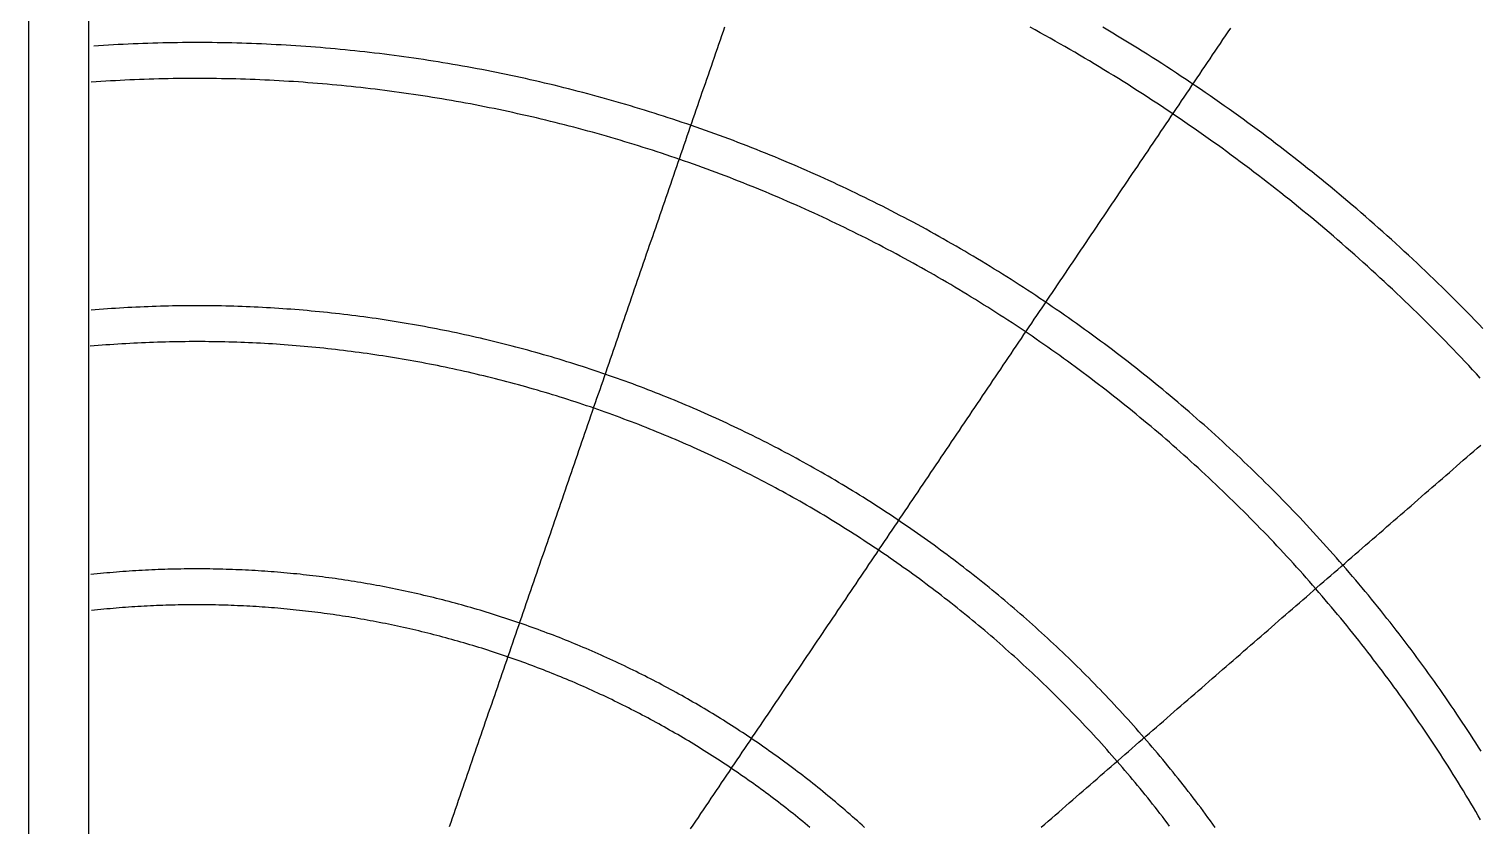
# Model space of a CAD drawing. Header units: millimetres. Extents: x 8 to 232, y 8 to 232.
# Drawn here: x 8 to 129.2, y 83.5 to 150.1 of the extents above; entities that cross this region are included whole.
import ezdxf

# ---------------------------------------------------------------- set-up
doc = ezdxf.new("R2010")
doc.units = ezdxf.units.MM
doc.layers.add('STUDY_GUIDES', color=7, linetype='Continuous')

msp = doc.modelspace()

# ---------------------------------------------------------------- linework, layer by layer
at = {"layer": 'STUDY_GUIDES'}
for points in [[(8, 26), (8, 214)], [(13, 28), (13, 212)], [(43.1633, 83.4628), (43.2891, 83.8281), (43.4149, 84.1935), (43.5408, 84.5589), (43.6666, 84.9243), (43.7924, 85.2896), (43.9182, 85.655), (44.044, 86.0204), (44.1698, 86.3858), (44.2956, 86.7511), (44.4214, 87.1165), (44.5472, 87.4819), (44.673, 87.8473), (44.7988, 88.2126), (44.9246, 88.578), (45.0505, 88.9434), (45.1763, 89.3088), (45.3021, 89.6741), (45.4279, 90.0395), (45.5537, 90.4049), (45.6795, 90.7703), (45.8053, 91.1356), (45.9311, 91.501), (46.0569, 91.8664), (46.1827, 92.2318), (46.3085, 92.5971), (46.4344, 92.9625), (46.5602, 93.3279), (46.686, 93.6933), (46.8118, 94.0586), (46.9376, 94.424), (47.0634, 94.7894), (47.1892, 95.1548), (47.315, 95.5201), (47.4408, 95.8855), (47.5666, 96.2509), (47.6924, 96.6163), (47.8183, 96.9816), (47.9441, 97.347), (48.0699, 97.7124), (48.1957, 98.0778), (48.3215, 98.4432), (48.4473, 98.8085), (48.5731, 99.1739), (48.6989, 99.5393), (48.8247, 99.9047), (48.9505, 100.27), (49.0763, 100.6354), (49.2021, 101.0008), (49.328, 101.3662), (49.4538, 101.7315), (49.5796, 102.0969), (49.7054, 102.4623), (49.8312, 102.8277), (49.957, 103.193), (50.0828, 103.5584), (50.2086, 103.9238), (50.3344, 104.2892), (50.4602, 104.6545), (50.586, 105.0199), (50.7119, 105.3853), (50.8377, 105.7507), (50.9635, 106.116), (51.0893, 106.4814), (51.2151, 106.8468), (51.3409, 107.2122), (51.4667, 107.5775), (51.5925, 107.9429), (51.7183, 108.3083), (51.8441, 108.6737), (51.9699, 109.039), (52.0958, 109.4044), (52.2216, 109.7698), (52.3474, 110.1352), (52.4732, 110.5005), (52.599, 110.8659), (52.7248, 111.2313), (52.8506, 111.5967), (52.9764, 111.962), (53.1022, 112.3274), (53.228, 112.6928), (53.3538, 113.0582), (53.4796, 113.4235), (53.6055, 113.7889), (53.7313, 114.1543), (53.8571, 114.5197), (53.9829, 114.885), (54.1087, 115.2504), (54.2345, 115.6158), (54.3603, 115.9812), (54.4861, 116.3465), (54.6119, 116.7119), (54.7377, 117.0773), (54.8635, 117.4427), (54.9894, 117.808), (55.1152, 118.1734), (55.241, 118.5388), (55.3668, 118.9042), (55.4926, 119.2695), (55.6184, 119.6349), (55.7442, 120.0003), (55.87, 120.3657), (55.9958, 120.731), (56.1216, 121.0964), (56.2474, 121.4618), (56.3733, 121.8272), (56.4991, 122.1926), (56.6249, 122.5579), (56.7507, 122.9233), (56.8765, 123.2887), (57.0023, 123.6541), (57.1281, 124.0194), (57.2539, 124.3848), (57.3797, 124.7502), (57.5055, 125.1156), (57.6313, 125.4809), (57.7572, 125.8463), (57.883, 126.2117), (58.0088, 126.5771), (58.1346, 126.9424), (58.2604, 127.3078), (58.3862, 127.6732), (58.512, 128.0386), (58.6378, 128.4039), (58.7636, 128.7693), (58.8894, 129.1347), (59.0152, 129.5001), (59.141, 129.8654), (59.2669, 130.2308), (59.3927, 130.5962), (59.5185, 130.9616), (59.6443, 131.3269), (59.7701, 131.6923), (59.8959, 132.0577), (60.0217, 132.4231), (60.1475, 132.7884), (60.2733, 133.1538), (60.3991, 133.5192), (60.5249, 133.8846), (60.6508, 134.2499), (60.7766, 134.6153), (60.9024, 134.9807), (61.0282, 135.3461), (61.154, 135.7114), (61.2798, 136.0768), (61.4056, 136.4422), (61.5314, 136.8076), (61.6572, 137.1729), (61.783, 137.5383), (61.9088, 137.9037), (62.0347, 138.2691), (62.1605, 138.6344), (62.2863, 138.9998), (62.4121, 139.3652), (62.5379, 139.7306), (62.6637, 140.0959), (62.7895, 140.4613), (62.9153, 140.8267), (63.0411, 141.1921), (63.1669, 141.5574), (63.2927, 141.9228), (63.4185, 142.2882), (63.5444, 142.6536), (63.6702, 143.0189), (63.796, 143.3843), (63.9218, 143.7497), (64.0476, 144.1151), (64.1734, 144.4805), (64.2992, 144.8458), (64.425, 145.2112), (64.5508, 145.5766), (64.6766, 145.942), (64.8024, 146.3073), (64.9283, 146.6727), (65.0541, 147.0381), (65.1799, 147.4035), (65.3057, 147.7688), (65.4315, 148.1342), (65.5573, 148.4996), (65.6831, 148.865), (65.8089, 149.2303), (65.9347, 149.5957), (66.0605, 149.9611), (66.1863, 150.3265)], [(63.32, 83.2594), (63.5361, 83.5797), (63.7521, 83.9001), (63.9682, 84.2205), (64.1843, 84.5408), (64.4004, 84.8612), (64.6165, 85.1815), (64.8326, 85.5019), (65.0487, 85.8223), (65.2648, 86.1426), (65.4808, 86.463), (65.6969, 86.7834), (65.913, 87.1037), (66.1291, 87.4241), (66.3452, 87.7445), (66.5613, 88.0648), (66.7774, 88.3852), (66.9935, 88.7055), (67.2095, 89.0259), (67.4256, 89.3463), (67.6417, 89.6666), (67.8578, 89.987), (68.0739, 90.3074), (68.29, 90.6277), (68.5061, 90.9481), (68.7222, 91.2685), (68.9383, 91.5888), (69.1543, 91.9092), (69.3704, 92.2295), (69.5865, 92.5499), (69.8026, 92.8703), (70.0187, 93.1906), (70.2348, 93.511), (70.4509, 93.8314), (70.667, 94.1517), (70.883, 94.4721), (71.0991, 94.7925), (71.3152, 95.1128), (71.5313, 95.4332), (71.7474, 95.7536), (71.9635, 96.0739), (72.1796, 96.3943), (72.3957, 96.7146), (72.6118, 97.035), (72.8278, 97.3554), (73.0439, 97.6757), (73.26, 97.9961), (73.4761, 98.3165), (73.6922, 98.6368), (73.9083, 98.9572), (74.1244, 99.2776), (74.3405, 99.5979), (74.5565, 99.9183), (74.7726, 100.2386), (74.9887, 100.559), (75.2048, 100.8794), (75.4209, 101.1997), (75.637, 101.5201), (75.8531, 101.8405), (76.0692, 102.1608), (76.2852, 102.4812), (76.5013, 102.8016), (76.7174, 103.1219), (76.9335, 103.4423), (77.1496, 103.7626), (77.3657, 104.083), (77.5818, 104.4034), (77.7979, 104.7237), (78.014, 105.0441), (78.23, 105.3645), (78.4461, 105.6848), (78.6622, 106.0052), (78.8783, 106.3256), (79.0944, 106.6459), (79.3105, 106.9663), (79.5266, 107.2866), (79.7427, 107.607), (79.9587, 107.9274), (80.1748, 108.2477), (80.3909, 108.5681), (80.607, 108.8885), (80.8231, 109.2088), (81.0392, 109.5292), (81.2553, 109.8496), (81.4714, 110.1699), (81.6875, 110.4903), (81.9035, 110.8106), (82.1196, 111.131), (82.3357, 111.4514), (82.5518, 111.7717), (82.7679, 112.0921), (82.984, 112.4125), (83.2001, 112.7328), (83.4162, 113.0532), (83.6322, 113.3736), (83.8483, 113.6939), (84.0644, 114.0143), (84.2805, 114.3347), (84.4966, 114.655), (84.7127, 114.9754), (84.9288, 115.2957), (85.1449, 115.6161), (85.3609, 115.9365), (85.577, 116.2568), (85.7931, 116.5772), (86.0092, 116.8976), (86.2253, 117.2179), (86.4414, 117.5383), (86.6575, 117.8587), (86.8736, 118.179), (87.0897, 118.4994), (87.3057, 118.8197), (87.5218, 119.1401), (87.7379, 119.4605), (87.954, 119.7808), (88.1701, 120.1012), (88.3862, 120.4216), (88.6023, 120.7419), (88.8184, 121.0623), (89.0344, 121.3827), (89.2505, 121.703), (89.4666, 122.0234), (89.6827, 122.3437), (89.8988, 122.6641), (90.1149, 122.9845), (90.331, 123.3048), (90.5471, 123.6252), (90.7632, 123.9456), (90.9792, 124.2659), (91.1953, 124.5863), (91.4114, 124.9067), (91.6275, 125.227), (91.8436, 125.5474), (92.0597, 125.8677), (92.2758, 126.1881), (92.4919, 126.5085), (92.7079, 126.8288), (92.924, 127.1492), (93.1401, 127.4696), (93.3562, 127.7899), (93.5723, 128.1103), (93.7884, 128.4307), (94.0045, 128.751), (94.2206, 129.0714), (94.4367, 129.3918), (94.6527, 129.7121), (94.8688, 130.0325), (95.0849, 130.3528), (95.301, 130.6732), (95.5171, 130.9936), (95.7332, 131.3139), (95.9493, 131.6343), (96.1654, 131.9547), (96.3814, 132.275), (96.5975, 132.5954), (96.8136, 132.9158), (97.0297, 133.2361), (97.2458, 133.5565), (97.4619, 133.8768), (97.678, 134.1972), (97.8941, 134.5176), (98.1101, 134.8379), (98.3262, 135.1583), (98.5423, 135.4787), (98.7584, 135.799), (98.9745, 136.1194), (99.1906, 136.4398), (99.4067, 136.7601), (99.6228, 137.0805), (99.8389, 137.4008), (100.0549, 137.7212), (100.271, 138.0416), (100.4871, 138.3619), (100.7032, 138.6823), (100.9193, 139.0027), (101.1354, 139.323), (101.3515, 139.6434), (101.5676, 139.9638), (101.7836, 140.2841), (101.9997, 140.6045), (102.2158, 140.9248), (102.4319, 141.2452), (102.648, 141.5656), (102.8641, 141.8859), (103.0802, 142.2063), (103.2963, 142.5267), (103.5124, 142.847), (103.7284, 143.1674), (103.9445, 143.4878), (104.1606, 143.8081), (104.3767, 144.1285), (104.5928, 144.4488), (104.8089, 144.7692), (105.025, 145.0896), (105.2411, 145.4099), (105.4571, 145.7303), (105.6732, 146.0507), (105.8893, 146.371), (106.1054, 146.6914), (106.3215, 147.0118), (106.5376, 147.3321), (106.7537, 147.6525), (106.9698, 147.9729), (107.1858, 148.2932), (107.4019, 148.6136), (107.618, 148.9339), (107.8341, 149.2543), (108.0502, 149.5747), (108.2663, 149.895), (108.4824, 150.2154)], [(129.3476, 120.9571), (129.0254, 121.3054), (128.7021, 121.6527), (128.3777, 121.999), (128.0521, 122.3442), (127.7254, 122.6883), (127.3976, 123.0314), (127.0687, 123.3734), (126.7387, 123.7143), (126.4076, 124.0542), (126.0754, 124.393), (125.742, 124.7307), (125.4076, 125.0673), (125.0721, 125.4028), (124.7355, 125.7373), (124.3978, 126.0706), (124.059, 126.4028), (123.7192, 126.734), (123.3783, 127.064), (123.0363, 127.3929), (122.6932, 127.7208), (122.3491, 128.0475), (122.0039, 128.373), (121.6577, 128.6975), (121.3104, 129.0208), (120.962, 129.343), (120.6126, 129.6641), (120.2622, 129.984), (119.9107, 130.3028), (119.5582, 130.6204), (119.2047, 130.9369), (118.8502, 131.2522), (118.4946, 131.5664), (118.138, 131.8794), (117.7804, 132.1913), (117.4217, 132.502), (117.0621, 132.8115), (116.7015, 133.1199), (116.3398, 133.4271), (115.9772, 133.7331), (115.6136, 134.038), (115.2489, 134.3416), (114.8833, 134.6441), (114.5168, 134.9453), (114.1492, 135.2454), (113.7807, 135.5443), (113.4112, 135.842), (113.0407, 136.1385), (112.6693, 136.4338), (112.2969, 136.7278), (111.9235, 137.0207), (111.5492, 137.3123), (111.174, 137.6028), (110.7978, 137.892), (110.4207, 138.1799), (110.0426, 138.4667), (109.6637, 138.7522), (109.2838, 139.0365), (108.9029, 139.3196), (108.5212, 139.6014), (108.1385, 139.882), (107.755, 140.1613), (107.3705, 140.4394), (106.9851, 140.7162), (106.5988, 140.9918), (106.2117, 141.2661), (105.8236, 141.5391), (105.4347, 141.8109), (105.0448, 142.0815), (104.6541, 142.3507), (104.2625, 142.6187), (103.8701, 142.8854), (103.4768, 143.1509), (103.0826, 143.415), (102.6876, 143.6779), (102.2917, 143.9395), (101.895, 144.1998), (101.4974, 144.4588), (101.099, 144.7165), (100.6998, 144.973), (100.2997, 145.2281), (99.8988, 145.4819), (99.4971, 145.7344), (99.0945, 145.9856), (98.6912, 146.2355), (98.287, 146.4841), (97.882, 146.7314), (97.4762, 146.9774), (97.0697, 147.222), (96.6623, 147.4653), (96.2541, 147.7073), (95.8452, 147.948), (95.4355, 148.1873), (95.025, 148.4253), (94.6137, 148.6619), (94.2017, 148.8973), (93.7889, 149.1313), (93.3753, 149.3639), (92.961, 149.5952), (92.546, 149.8251), (92.1302, 150.0537), (91.7136, 150.281)], [(129.5633, 125.1074), (129.2277, 125.4564), (128.8909, 125.8043), (128.5529, 126.1512), (128.2139, 126.4969), (127.8737, 126.8416), (127.5324, 127.1851), (127.19, 127.5275), (126.8465, 127.8689), (126.5019, 128.209), (126.1561, 128.5481), (125.8093, 128.8861), (125.4614, 129.2229), (125.1124, 129.5586), (124.7622, 129.8931), (124.411, 130.2265), (124.0588, 130.5588), (123.7054, 130.8899), (123.351, 131.2199), (122.9955, 131.5487), (122.6389, 131.8763), (122.2813, 132.2028), (121.9226, 132.5282), (121.5629, 132.8523), (121.2021, 133.1753), (120.8402, 133.4971), (120.4773, 133.8178), (120.1134, 134.1372), (119.7484, 134.4555), (119.3825, 134.7726), (119.0154, 135.0885), (118.6474, 135.4032), (118.2783, 135.7167), (117.9082, 136.029), (117.5371, 136.3401), (117.165, 136.65), (116.7919, 136.9587), (116.4178, 137.2661), (116.0427, 137.5724), (115.6666, 137.8774), (115.2895, 138.1812), (114.9114, 138.4838), (114.5323, 138.7851), (114.1523, 139.0853), (113.7713, 139.3841), (113.3893, 139.6818), (113.0063, 139.9782), (112.6224, 140.2733), (112.2376, 140.5672), (111.8517, 140.8598), (111.465, 141.1512), (111.0773, 141.4414), (110.6886, 141.7302), (110.299, 142.0178), (109.9085, 142.3042), (109.517, 142.5893), (109.1247, 142.873), (108.7314, 143.1556), (108.3372, 143.4368), (107.942, 143.7168), (107.546, 143.9954), (107.1491, 144.2728), (106.7512, 144.5489), (106.3525, 144.8237), (105.9529, 145.0972), (105.5524, 145.3694), (105.151, 145.6403), (104.7487, 145.9099), (104.3456, 146.1781), (103.9415, 146.4451), (103.5367, 146.7108), (103.1309, 146.9751), (102.7243, 147.2381), (102.3169, 147.4998), (101.9086, 147.7602), (101.4994, 148.0192), (101.0895, 148.2769), (100.6786, 148.5333), (100.267, 148.7883), (99.8545, 149.042), (99.4412, 149.2944), (99.0271, 149.5454), (98.6122, 149.795), (98.1964, 150.0434), (97.7799, 150.2903)], [(129.4155, 89.7563), (129.1947, 90.105), (128.9728, 90.4531), (128.7498, 90.8004), (128.5256, 91.1469), (128.3003, 91.4928), (128.0739, 91.8379), (127.8464, 92.1823), (127.6177, 92.5259), (127.3879, 92.8688), (127.1571, 93.2109), (126.9251, 93.5523), (126.692, 93.8929), (126.4578, 94.2328), (126.2225, 94.5719), (125.986, 94.9102), (125.7485, 95.2478), (125.5099, 95.5846), (125.2702, 95.9206), (125.0295, 96.2558), (124.7876, 96.5903), (124.5446, 96.924), (124.3006, 97.2568), (124.0555, 97.5889), (123.8092, 97.9202), (123.562, 98.2507), (123.3136, 98.5804), (123.0642, 98.9092), (122.8137, 99.2373), (122.5622, 99.5645), (122.3095, 99.8909), (122.0559, 100.2165), (121.8011, 100.5413), (121.5454, 100.8652), (121.2885, 101.1883), (121.0306, 101.5106), (120.7717, 101.832), (120.5117, 102.1526), (120.2507, 102.4723), (119.9887, 102.7912), (119.7256, 103.1093), (119.4614, 103.4265), (119.1963, 103.7428), (118.9301, 104.0582), (118.6629, 104.3728), (118.3947, 104.6865), (118.1255, 104.9994), (117.8552, 105.3113), (117.5839, 105.6224), (117.3117, 105.9326), (117.0384, 106.242), (116.7641, 106.5504), (116.4888, 106.8579), (116.2125, 107.1646), (115.9352, 107.4703), (115.6569, 107.7751), (115.3777, 108.0791), (115.0974, 108.3821), (114.8162, 108.6842), (114.534, 108.9854), (114.2508, 109.2857), (113.9666, 109.585), (113.6815, 109.8835), (113.3954, 110.181), (113.1083, 110.4775), (112.8203, 110.7732), (112.5313, 111.0679), (112.2413, 111.3616), (111.9504, 111.6544), (111.6586, 111.9463), (111.3658, 112.2372), (111.0721, 112.5272), (110.7774, 112.8162), (110.4818, 113.1042), (110.1852, 113.3913), (109.8877, 113.6774), (109.5893, 113.9626), (109.29, 114.2468), (108.9897, 114.53), (108.6885, 114.8122), (108.3864, 115.0934), (108.0834, 115.3737), (107.7795, 115.653), (107.4747, 115.9313), (107.1689, 116.2086), (106.8623, 116.4849), (106.5548, 116.7602), (106.2464, 117.0345), (105.9371, 117.3078), (105.6269, 117.5801), (105.3158, 117.8513), (105.0038, 118.1216), (104.691, 118.3909), (104.3773, 118.6591), (104.0627, 118.9263), (103.7473, 119.1925), (103.431, 119.4577), (103.1138, 119.7218), (102.7958, 119.9849), (102.4769, 120.247), (102.1572, 120.508), (101.8366, 120.768), (101.5152, 121.0269), (101.1929, 121.2848), (100.8698, 121.5417), (100.5459, 121.7975), (100.2211, 122.0522), (99.8956, 122.3059), (99.5692, 122.5586), (99.2419, 122.8101), (98.9139, 123.0606), (98.585, 123.3101), (98.2554, 123.5584), (97.9249, 123.8057), (97.5936, 124.052), (97.2616, 124.2971), (96.9287, 124.5411), (96.5951, 124.7841), (96.2606, 125.026), (95.9254, 125.2668), (95.5894, 125.5065), (95.2526, 125.7451), (94.915, 125.9827), (94.5767, 126.2191), (94.2376, 126.4544), (93.8978, 126.6886), (93.5571, 126.9218), (93.2158, 127.1538), (92.8736, 127.3847), (92.5308, 127.6144), (92.1872, 127.8431), (91.8428, 128.0707), (91.4977, 128.2971), (91.1519, 128.5224), (90.8053, 128.7466), (90.458, 128.9696), (90.11, 129.1915), (89.7613, 129.4123), (89.4118, 129.632), (89.0617, 129.8505), (88.7108, 130.0679), (88.3592, 130.2841), (88.007, 130.4992), (87.654, 130.7132), (87.3003, 130.926), (86.946, 131.1376), (86.5909, 131.3481), (86.2352, 131.5575), (85.8788, 131.7657), (85.5217, 131.9727), (85.164, 132.1785), (84.8056, 132.3832), (84.4465, 132.5868), (84.0868, 132.7891), (83.7264, 132.9903), (83.3653, 133.1904), (83.0036, 133.3892), (82.6413, 133.5869), (82.2783, 133.7834), (81.9147, 133.9787), (81.5505, 134.1728), (81.1856, 134.3658), (80.8201, 134.5575), (80.454, 134.7481), (80.0872, 134.9375), (79.7199, 135.1257), (79.3519, 135.3127), (78.9833, 135.4985), (78.6142, 135.6831), (78.2444, 135.8664), (77.874, 136.0486), (77.5031, 136.2296), (77.1315, 136.4094), (76.7594, 136.588), (76.3867, 136.7653), (76.0134, 136.9415), (75.6396, 137.1164), (75.2652, 137.2902), (74.8902, 137.4627), (74.5147, 137.6339), (74.1386, 137.804), (73.762, 137.9728), (73.3848, 138.1405), (73.007, 138.3068), (72.6288, 138.472), (72.25, 138.6359), (71.8706, 138.7986), (71.4908, 138.9601), (71.1104, 139.1203), (70.7295, 139.2793), (70.3481, 139.4371), (69.9662, 139.5936), (69.5837, 139.7488), (69.2008, 139.9029), (68.8174, 140.0556), (68.4334, 140.2072), (68.049, 140.3575), (67.6641, 140.5065), (67.2787, 140.6543), (66.8929, 140.8008), (66.5065, 140.9461), (66.1197, 141.0901), (65.7324, 141.2329), (65.3447, 141.3744), (64.9565, 141.5146), (64.5679, 141.6536), (64.1788, 141.7913), (63.7892, 141.9277), (63.3992, 142.0629), (63.0088, 142.1968), (62.618, 142.3295), (62.2267, 142.4608), (61.835, 142.5909), (61.4428, 142.7198), (61.0503, 142.8473), (60.6573, 142.9736), (60.264, 143.0986), (59.8702, 143.2223), (59.476, 143.3447), (59.0815, 143.4659), (58.6865, 143.5858), (58.2911, 143.7044), (57.8954, 143.8217), (57.4993, 143.9377), (57.1028, 144.0524), (56.706, 144.1659), (56.3087, 144.278), (55.9112, 144.3889), (55.5132, 144.4984), (55.1149, 144.6067), (54.7163, 144.7137), (54.3173, 144.8194), (53.918, 144.9237), (53.5183, 145.0268), (53.1183, 145.1286), (52.7179, 145.2291), (52.3173, 145.3283), (51.9163, 145.4261), (51.515, 145.5227), (51.1134, 145.618), (50.7115, 145.712), (50.3093, 145.8046), (49.9068, 145.896), (49.504, 145.986), (49.1009, 146.0747), (48.6975, 146.1622), (48.2938, 146.2483), (47.8899, 146.3331), (47.4857, 146.4166), (47.0812, 146.4987), (46.6764, 146.5796), (46.2714, 146.6591), (45.8661, 146.7374), (45.4606, 146.8143), (45.0548, 146.8898), (44.6488, 146.9641), (44.2426, 147.0371), (43.8361, 147.1087), (43.4294, 147.179), (43.0224, 147.248), (42.6153, 147.3156), (42.2079, 147.382), (41.8003, 147.447), (41.3925, 147.5107), (40.9845, 147.573), (40.5762, 147.6341), (40.1678, 147.6938), (39.7592, 147.7522), (39.3505, 147.8092), (38.9415, 147.865), (38.5323, 147.9193), (38.123, 147.9724), (37.7135, 148.0241), (37.3039, 148.0745), (36.894, 148.1236), (36.484, 148.1714), (36.0739, 148.2178), (35.6636, 148.2628), (35.2532, 148.3066), (34.8426, 148.349), (34.4319, 148.3901), (34.0211, 148.4298), (33.6102, 148.4682), (33.1991, 148.5053), (32.7879, 148.541), (32.3766, 148.5754), (31.9651, 148.6084), (31.5536, 148.6402), (31.142, 148.6705), (30.7302, 148.6996), (30.3184, 148.7273), (29.9065, 148.7536), (29.4945, 148.7787), (29.0825, 148.8024), (28.6703, 148.8247), (28.2581, 148.8457), (27.8458, 148.8654), (27.4335, 148.8837), (27.0211, 148.9007), (26.6086, 148.9164), (26.1961, 148.9307), (25.7836, 148.9436), (25.371, 148.9553), (24.9584, 148.9655), (24.5457, 148.9745), (24.133, 148.9821), (23.7203, 148.9883), (23.3076, 148.9933), (22.8949, 148.9968), (22.4821, 148.9991), (22.0694, 149), (21.6566, 148.9995), (21.2439, 148.9977), (20.8312, 148.9946), (20.4184, 148.9902), (20.0057, 148.9843), (19.593, 148.9772), (19.1804, 148.9687), (18.7677, 148.9589), (18.3551, 148.9477), (17.9426, 148.9352), (17.5301, 148.9213), (17.1176, 148.9061), (16.7052, 148.8896), (16.2928, 148.8717), (15.8805, 148.8525), (15.4683, 148.8319), (15.0561, 148.81), (14.644, 148.7868), (14.232, 148.7622), (13.82, 148.7363), (13.4082, 148.709)], [(129.3778, 84.0162), (129.1757, 84.3649), (128.9724, 84.7129), (128.768, 85.0602), (128.5625, 85.4069), (128.3559, 85.7529), (128.1481, 86.0982), (127.9392, 86.4428), (127.7292, 86.7868), (127.5181, 87.1301), (127.3059, 87.4727), (127.0926, 87.8146), (126.8781, 88.1558), (126.6625, 88.4963), (126.4459, 88.8361), (126.2281, 89.1752), (126.0092, 89.5135), (125.7893, 89.8512), (125.5682, 90.1882), (125.346, 90.5244), (125.1228, 90.8599), (124.8985, 91.1947), (124.673, 91.5288), (124.4465, 91.8621), (124.2189, 92.1947), (123.9903, 92.5265), (123.7605, 92.8576), (123.5297, 93.1879), (123.2978, 93.5175), (123.0648, 93.8464), (122.8308, 94.1745), (122.5957, 94.5018), (122.3595, 94.8283), (122.1223, 95.1541), (121.884, 95.4791), (121.6447, 95.8034), (121.4043, 96.1268), (121.1629, 96.4495), (120.9204, 96.7714), (120.6769, 97.0925), (120.4323, 97.4128), (120.1867, 97.7323), (119.94, 98.051), (119.6923, 98.3689), (119.4436, 98.686), (119.1939, 99.0023), (118.9431, 99.3177), (118.6913, 99.6324), (118.4385, 99.9462), (118.1847, 100.2592), (117.9298, 100.5714), (117.674, 100.8828), (117.4171, 101.1933), (117.1592, 101.503), (116.9003, 101.8118), (116.6404, 102.1198), (116.3795, 102.427), (116.1177, 102.7333), (115.8548, 103.0388), (115.5909, 103.3434), (115.326, 103.6471), (115.0602, 103.95), (114.7934, 104.252), (114.5256, 104.5531), (114.2568, 104.8534), (113.987, 105.1528), (113.7163, 105.4513), (113.4446, 105.749), (113.1719, 106.0457), (112.8983, 106.3416), (112.6237, 106.6366), (112.3481, 106.9306), (112.0716, 107.2238), (111.7942, 107.5161), (111.5158, 107.8075), (111.2364, 108.0979), (110.9562, 108.3875), (110.6749, 108.6762), (110.3928, 108.9639), (110.1097, 109.2507), (109.8256, 109.5366), (109.5407, 109.8216), (109.2548, 110.1056), (108.968, 110.3887), (108.6803, 110.6709), (108.3916, 110.9522), (108.1021, 111.2325), (107.8116, 111.5118), (107.5203, 111.7902), (107.228, 112.0677), (106.9348, 112.3442), (106.6408, 112.6198), (106.3458, 112.8944), (106.0499, 113.168), (105.7532, 113.4407), (105.4556, 113.7124), (105.1571, 113.9832), (104.8577, 114.2529), (104.5574, 114.5217), (104.2563, 114.7896), (103.9543, 115.0564), (103.6514, 115.3223), (103.3477, 115.5871), (103.0431, 115.851), (102.7377, 116.1139), (102.4314, 116.3758), (102.1242, 116.6367), (101.8162, 116.8966), (101.5074, 117.1555), (101.1977, 117.4134), (100.8872, 117.6703), (100.5759, 117.9262), (100.2637, 118.181), (99.9507, 118.4349), (99.6369, 118.6877), (99.3222, 118.9395), (99.0068, 119.1903), (98.6905, 119.4401), (98.3734, 119.6888), (98.0555, 119.9365), (97.7368, 120.1832), (97.4173, 120.4288), (97.097, 120.6734), (96.7759, 120.9169), (96.4541, 121.1594), (96.1314, 121.4009), (95.808, 121.6413), (95.4837, 121.8806), (95.1587, 122.1189), (94.833, 122.3562), (94.5064, 122.5923), (94.1791, 122.8274), (93.8511, 123.0615), (93.5222, 123.2945), (93.1926, 123.5264), (92.8623, 123.7572), (92.5312, 123.987), (92.1994, 124.2157), (91.8668, 124.4433), (91.5335, 124.6698), (91.1995, 124.8953), (90.8647, 125.1196), (90.5292, 125.3429), (90.193, 125.565), (89.856, 125.7861), (89.5184, 126.0061), (89.18, 126.225), (88.8409, 126.4428), (88.5011, 126.6595), (88.1606, 126.875), (87.8194, 127.0895), (87.4775, 127.3029), (87.135, 127.5151), (86.7917, 127.7262), (86.4477, 127.9363), (86.1031, 128.1451), (85.7578, 128.3529), (85.4118, 128.5596), (85.0652, 128.7651), (84.7178, 128.9695), (84.3699, 129.1728), (84.0212, 129.3749), (83.6719, 129.5759), (83.322, 129.7758), (82.9714, 129.9745), (82.6201, 130.1721), (82.2683, 130.3685), (81.9157, 130.5638), (81.5626, 130.758), (81.2088, 130.951), (80.8544, 131.1428), (80.4994, 131.3335), (80.1437, 131.5231), (79.7875, 131.7115), (79.4306, 131.8987), (79.0732, 132.0848), (78.7151, 132.2697), (78.3564, 132.4534), (77.9971, 132.636), (77.6373, 132.8174), (77.2768, 132.9976), (76.9158, 133.1767), (76.5542, 133.3546), (76.192, 133.5313), (75.8292, 133.7068), (75.4659, 133.8812), (75.102, 134.0544), (74.7375, 134.2263), (74.3725, 134.3971), (74.007, 134.5668), (73.6408, 134.7352), (73.2742, 134.9024), (72.907, 135.0685), (72.5392, 135.2333), (72.171, 135.397), (71.8022, 135.5594), (71.4328, 135.7207), (71.063, 135.8807), (70.6926, 136.0396), (70.3217, 136.1972), (69.9503, 136.3537), (69.5784, 136.5089), (69.206, 136.663), (68.8331, 136.8158), (68.4597, 136.9674), (68.0858, 137.1178), (67.7114, 137.2669), (67.3366, 137.4149), (66.9613, 137.5616), (66.5854, 137.7071), (66.2092, 137.8514), (65.8324, 137.9945), (65.4552, 138.1363), (65.0775, 138.2769), (64.6994, 138.4163), (64.3208, 138.5545), (63.9418, 138.6914), (63.5623, 138.8271), (63.1824, 138.9616), (62.8021, 139.0948), (62.4213, 139.2268), (62.0401, 139.3575), (61.6585, 139.487), (61.2764, 139.6153), (60.894, 139.7423), (60.5111, 139.8681), (60.1278, 139.9927), (59.7442, 140.116), (59.3601, 140.238), (58.9756, 140.3588), (58.5908, 140.4783), (58.2055, 140.5966), (57.8199, 140.7137), (57.4339, 140.8295), (57.0475, 140.944), (56.6607, 141.0573), (56.2736, 141.1693), (55.8861, 141.28), (55.4983, 141.3895), (55.1101, 141.4978), (54.7216, 141.6048), (54.3327, 141.7105), (53.9435, 141.8149), (53.5539, 141.9181), (53.164, 142.02), (52.7738, 142.1207), (52.3832, 142.2201), (51.9923, 142.3182), (51.6011, 142.415), (51.2096, 142.5106), (50.8178, 142.6049), (50.4257, 142.6979), (50.0333, 142.7896), (49.6406, 142.8801), (49.2476, 142.9693), (48.8543, 143.0572), (48.4607, 143.1438), (48.0668, 143.2292), (47.6727, 143.3133), (47.2783, 143.3961), (46.8836, 143.4776), (46.4887, 143.5578), (46.0935, 143.6368), (45.6981, 143.7144), (45.3024, 143.7908), (44.9064, 143.8659), (44.5102, 143.9397), (44.1138, 144.0122), (43.7172, 144.0834), (43.3203, 144.1534), (42.9232, 144.222), (42.5258, 144.2894), (42.1283, 144.3554), (41.7305, 144.4202), (41.3326, 144.4837), (40.9344, 144.5459), (40.536, 144.6068), (40.1374, 144.6663), (39.7387, 144.7246), (39.3397, 144.7817), (38.9406, 144.8374), (38.5413, 144.8918), (38.1418, 144.9449), (37.7421, 144.9967), (37.3423, 145.0472), (36.9423, 145.0964), (36.5422, 145.1443), (36.1419, 145.1909), (35.7415, 145.2362), (35.3409, 145.2803), (34.9401, 145.323), (34.5393, 145.3644), (34.1383, 145.4045), (33.7371, 145.4433), (33.3359, 145.4808), (32.9345, 145.5169), (32.533, 145.5518), (32.1314, 145.5854), (31.7297, 145.6177), (31.3279, 145.6487), (30.926, 145.6783), (30.524, 145.7067), (30.1219, 145.7337), (29.7197, 145.7595), (29.3175, 145.7839), (28.9152, 145.807), (28.5127, 145.8289), (28.1103, 145.8494), (27.7077, 145.8686), (27.3051, 145.8865), (26.9025, 145.9031), (26.4998, 145.9183), (26.097, 145.9323), (25.6942, 145.945), (25.2914, 145.9563), (24.8885, 145.9664), (24.4856, 145.9751), (24.0826, 145.9825), (23.6797, 145.9886), (23.2767, 145.9934), (22.8737, 145.9969), (22.4707, 145.9991), (22.0677, 146), (21.6647, 145.9995), (21.2617, 145.9978), (20.8588, 145.9947), (20.4558, 145.9904), (20.0528, 145.9847), (19.6499, 145.9777), (19.247, 145.9694), (18.8441, 145.9598), (18.4412, 145.9489), (18.0384, 145.9367), (17.6356, 145.9232), (17.2329, 145.9083), (16.8302, 145.8922), (16.4276, 145.8747), (16.0251, 145.856), (15.6226, 145.8359), (15.2201, 145.8145), (14.8178, 145.7918), (14.4155, 145.7678), (14.0133, 145.7425), (13.6112, 145.7159), (13.2091, 145.688)], [(107.1818, 83.3926), (106.9819, 83.6691), (106.781, 83.945), (106.5792, 84.2202), (106.3766, 84.4948), (106.173, 84.7687), (105.9686, 85.0419), (105.7632, 85.3145), (105.557, 85.5864), (105.3499, 85.8576), (105.1419, 86.1281), (104.9331, 86.398), (104.7234, 86.6672), (104.5128, 86.9357), (104.3013, 87.2035), (104.0889, 87.4707), (103.8757, 87.7371), (103.6616, 88.0029), (103.4467, 88.2679), (103.2309, 88.5323), (103.0142, 88.7959), (102.7967, 89.0588), (102.5784, 89.3211), (102.3591, 89.5826), (102.1391, 89.8434), (101.9182, 90.1035), (101.6964, 90.3629), (101.4738, 90.6215), (101.2504, 90.8795), (101.0261, 91.1367), (100.801, 91.3931), (100.575, 91.6489), (100.3483, 91.9039), (100.1207, 92.1581), (99.8922, 92.4117), (99.663, 92.6644), (99.4329, 92.9165), (99.202, 93.1677), (98.9703, 93.4183), (98.7378, 93.668), (98.5045, 93.9171), (98.2703, 94.1653), (98.0354, 94.4128), (97.7997, 94.6596), (97.5631, 94.9055), (97.3258, 95.1507), (97.0876, 95.3951), (96.8487, 95.6388), (96.609, 95.8817), (96.3685, 96.1237), (96.1272, 96.365), (95.8851, 96.6056), (95.6423, 96.8453), (95.3986, 97.0842), (95.1542, 97.3224), (94.909, 97.5597), (94.6631, 97.7963), (94.4163, 98.0321), (94.1689, 98.267), (93.9206, 98.5011), (93.6716, 98.7345), (93.4218, 98.967), (93.1713, 99.1987), (92.92, 99.4296), (92.668, 99.6597), (92.4153, 99.889), (92.1617, 100.1174), (91.9075, 100.345), (91.6525, 100.5718), (91.3968, 100.7978), (91.1403, 101.0229), (90.8831, 101.2472), (90.6252, 101.4706), (90.3666, 101.6932), (90.1072, 101.915), (89.8471, 102.1359), (89.5863, 102.356), (89.3248, 102.5752), (89.0626, 102.7936), (88.7997, 103.0111), (88.536, 103.2278), (88.2717, 103.4436), (88.0066, 103.6586), (87.7409, 103.8727), (87.4745, 104.0859), (87.2073, 104.2983), (86.9395, 104.5097), (86.671, 104.7204), (86.4018, 104.9301), (86.132, 105.139), (85.8614, 105.347), (85.5902, 105.5541), (85.3183, 105.7603), (85.0458, 105.9656), (84.7726, 106.1701), (84.4987, 106.3737), (84.2241, 106.5763), (83.9489, 106.7781), (83.6731, 106.979), (83.3966, 107.179), (83.1194, 107.3781), (82.8416, 107.5763), (82.5632, 107.7735), (82.2841, 107.9699), (82.0044, 108.1654), (81.724, 108.36), (81.443, 108.5536), (81.1614, 108.7463), (80.8792, 108.9381), (80.5963, 109.129), (80.3128, 109.319), (80.0288, 109.5081), (79.744, 109.6962), (79.4587, 109.8834), (79.1728, 110.0697), (78.8863, 110.255), (78.5991, 110.4395), (78.3114, 110.6229), (78.0231, 110.8055), (77.7342, 110.9871), (77.4447, 111.1677), (77.1546, 111.3475), (76.8639, 111.5263), (76.5727, 111.7041), (76.2809, 111.881), (75.9885, 112.0569), (75.6955, 112.2319), (75.4019, 112.4059), (75.1078, 112.579), (74.8132, 112.7511), (74.518, 112.9223), (74.2222, 113.0925), (73.9259, 113.2617), (73.629, 113.43), (73.3316, 113.5973), (73.0336, 113.7637), (72.7351, 113.929), (72.4361, 114.0934), (72.1365, 114.2569), (71.8364, 114.4193), (71.5358, 114.5808), (71.2346, 114.7413), (70.933, 114.9008), (70.6308, 115.0594), (70.3281, 115.2169), (70.0249, 115.3735), (69.7211, 115.5291), (69.4169, 115.6837), (69.1122, 115.8373), (68.807, 115.9899), (68.5013, 116.1416), (68.1951, 116.2922), (67.8884, 116.4418), (67.5812, 116.5905), (67.2735, 116.7381), (66.9654, 116.8847), (66.6568, 117.0304), (66.3477, 117.175), (66.0381, 117.3186), (65.7281, 117.4613), (65.4177, 117.6029), (65.1067, 117.7435), (64.7953, 117.8831), (64.4835, 118.0216), (64.1712, 118.1592), (63.8584, 118.2957), (63.5453, 118.4313), (63.2316, 118.5658), (62.9176, 118.6993), (62.6031, 118.8318), (62.2882, 118.9632), (61.9728, 119.0936), (61.6571, 119.223), (61.3409, 119.3514), (61.0243, 119.4787), (60.7073, 119.6051), (60.3899, 119.7303), (60.072, 119.8546), (59.7538, 119.9778), (59.4352, 120.1), (59.1162, 120.2211), (58.7967, 120.3412), (58.4769, 120.4603), (58.1567, 120.5783), (57.8362, 120.6953), (57.5152, 120.8113), (57.1939, 120.9262), (56.8722, 121.04), (56.5501, 121.1528), (56.2277, 121.2646), (55.9049, 121.3753), (55.5818, 121.485), (55.2583, 121.5936), (54.9344, 121.7012), (54.6102, 121.8077), (54.2857, 121.9131), (53.9608, 122.0175), (53.6356, 122.1209), (53.31, 122.2232), (52.9841, 122.3244), (52.6579, 122.4246), (52.3314, 122.5237), (52.0045, 122.6217), (51.6773, 122.7187), (51.3498, 122.8146), (51.022, 122.9095), (50.6939, 123.0033), (50.3655, 123.096), (50.0368, 123.1876), (49.7078, 123.2782), (49.3785, 123.3677), (49.0489, 123.4562), (48.719, 123.5436), (48.3889, 123.6299), (48.0584, 123.7151), (47.7277, 123.7992), (47.3967, 123.8823), (47.0655, 123.9643), (46.734, 124.0452), (46.4022, 124.1251), (46.0701, 124.2039), (45.7379, 124.2815), (45.4053, 124.3582), (45.0725, 124.4337), (44.7395, 124.5081), (44.4062, 124.5815), (44.0727, 124.6538), (43.739, 124.725), (43.405, 124.7951), (43.0708, 124.8641), (42.7364, 124.932), (42.4018, 124.9989), (42.0669, 125.0646), (41.7318, 125.1293), (41.3966, 125.1929), (41.0611, 125.2554), (40.7254, 125.3168), (40.3895, 125.3771), (40.0535, 125.4363), (39.7172, 125.4944), (39.3807, 125.5515), (39.0441, 125.6074), (38.7073, 125.6623), (38.3703, 125.716), (38.0331, 125.7687), (37.6958, 125.8202), (37.3583, 125.8707), (37.0207, 125.9201), (36.6828, 125.9683), (36.3449, 126.0155), (36.0067, 126.0616), (35.6685, 126.1065), (35.33, 126.1504), (34.9915, 126.1932), (34.6528, 126.2349), (34.314, 126.2754), (33.975, 126.3149), (33.6359, 126.3533), (33.2967, 126.3905), (32.9574, 126.4267), (32.6179, 126.4618), (32.2784, 126.4957), (31.9387, 126.5286), (31.5989, 126.5603), (31.2591, 126.591), (30.9191, 126.6205), (30.579, 126.6489), (30.2389, 126.6763), (29.8986, 126.7025), (29.5583, 126.7276), (29.2179, 126.7516), (28.8774, 126.7745), (28.5369, 126.7963), (28.1963, 126.817), (27.8556, 126.8366), (27.5148, 126.8551), (27.174, 126.8724), (26.8332, 126.8887), (26.4922, 126.9039), (26.1513, 126.9179), (25.8103, 126.9308), (25.4692, 126.9427), (25.1282, 126.9534), (24.787, 126.963), (24.4459, 126.9715), (24.1047, 126.9789), (23.7635, 126.9852), (23.4223, 126.9904), (23.0811, 126.9944), (22.7399, 126.9974), (22.3986, 126.9992), (22.0574, 127), (21.7161, 126.9996), (21.3749, 126.9981), (21.0336, 126.9956), (20.6924, 126.9919), (20.3512, 126.9871), (20.01, 126.9811), (19.6688, 126.9741), (19.3277, 126.966), (18.9865, 126.9567), (18.6454, 126.9464), (18.3044, 126.9349), (17.9634, 126.9224), (17.6224, 126.9087), (17.2815, 126.8939), (16.9406, 126.878), (16.5997, 126.861), (16.259, 126.8429), (15.9183, 126.8237), (15.5776, 126.8034), (15.237, 126.782), (14.8965, 126.7594), (14.5561, 126.7358), (14.2158, 126.7111), (13.8755, 126.6852), (13.5353, 126.6582), (13.1952, 126.6302)], [(103.37, 83.5055), (103.1697, 83.7696), (102.9685, 84.0331), (102.7665, 84.2959), (102.5636, 84.5581), (102.3598, 84.8196), (102.1552, 85.0804), (101.9498, 85.3406), (101.7435, 85.6001), (101.5364, 85.8589), (101.3284, 86.1171), (101.1197, 86.3745), (100.91, 86.6313), (100.6995, 86.8875), (100.4882, 87.1429), (100.2761, 87.3976), (100.0632, 87.6517), (99.8494, 87.905), (99.6348, 88.1577), (99.4194, 88.4097), (99.2031, 88.6609), (98.9861, 88.9115), (98.7682, 89.1613), (98.5495, 89.4105), (98.33, 89.6589), (98.1097, 89.9066), (97.8886, 90.1536), (97.6667, 90.3999), (97.444, 90.6454), (97.2205, 90.8903), (96.9963, 91.1344), (96.7712, 91.3778), (96.5453, 91.6204), (96.3186, 91.8623), (96.0912, 92.1035), (95.863, 92.3439), (95.634, 92.5836), (95.4042, 92.8225), (95.1736, 93.0607), (94.9423, 93.2981), (94.7102, 93.5348), (94.4773, 93.7707), (94.2437, 94.0059), (94.0093, 94.2403), (93.7741, 94.474), (93.5382, 94.7069), (93.3015, 94.939), (93.0641, 95.1703), (92.8259, 95.4009), (92.587, 95.6307), (92.3473, 95.8597), (92.1069, 96.0879), (91.8657, 96.3154), (91.6238, 96.5421), (91.3812, 96.768), (91.1379, 96.993), (90.8938, 97.2174), (90.6489, 97.4409), (90.4034, 97.6636), (90.1571, 97.8855), (89.9101, 98.1066), (89.6624, 98.3269), (89.414, 98.5464), (89.1649, 98.7651), (88.915, 98.983), (88.6645, 99.2), (88.4132, 99.4163), (88.1613, 99.6317), (87.9086, 99.8463), (87.6553, 100.0601), (87.4012, 100.2731), (87.1465, 100.4852), (86.8911, 100.6965), (86.635, 100.907), (86.3782, 101.1167), (86.1207, 101.3255), (85.8626, 101.5335), (85.6038, 101.7406), (85.3443, 101.9469), (85.0841, 102.1523), (84.8233, 102.3569), (84.5618, 102.5607), (84.2996, 102.7636), (84.0368, 102.9656), (83.7734, 103.1668), (83.5092, 103.3671), (83.2445, 103.5666), (82.9791, 103.7652), (82.713, 103.963), (82.4463, 104.1599), (82.179, 104.3559), (81.911, 104.551), (81.6424, 104.7453), (81.3732, 104.9387), (81.1033, 105.1312), (80.8328, 105.3229), (80.5617, 105.5136), (80.29, 105.7035), (80.0176, 105.8925), (79.7447, 106.0806), (79.4711, 106.2679), (79.1969, 106.4542), (78.9221, 106.6396), (78.6468, 106.8242), (78.3708, 107.0078), (78.0942, 107.1906), (77.817, 107.3725), (77.5393, 107.5534), (77.261, 107.7335), (76.982, 107.9126), (76.7025, 108.0908), (76.4224, 108.2682), (76.1418, 108.4446), (75.8605, 108.6201), (75.5788, 108.7947), (75.2964, 108.9684), (75.0135, 109.1411), (74.73, 109.3129), (74.4459, 109.4839), (74.1613, 109.6538), (73.8762, 109.8229), (73.5905, 109.991), (73.3042, 110.1582), (73.0174, 110.3245), (72.7301, 110.4899), (72.4423, 110.6543), (72.1539, 110.8177), (71.865, 110.9803), (71.5755, 111.1419), (71.2855, 111.3025), (70.995, 111.4622), (70.704, 111.621), (70.4125, 111.7788), (70.1205, 111.9356), (69.8279, 112.0916), (69.5349, 112.2465), (69.2413, 112.4005), (68.9473, 112.5536), (68.6527, 112.7057), (68.3577, 112.8568), (68.0622, 113.007), (67.7661, 113.1562), (67.4696, 113.3045), (67.1727, 113.4518), (66.8752, 113.5981), (66.5773, 113.7435), (66.2789, 113.8879), (65.98, 114.0313), (65.6807, 114.1737), (65.3809, 114.3152), (65.0806, 114.4557), (64.7799, 114.5952), (64.4788, 114.7338), (64.1771, 114.8714), (63.8751, 115.0079), (63.5726, 115.1435), (63.2697, 115.2782), (62.9663, 115.4118), (62.6625, 115.5444), (62.3583, 115.6761), (62.0536, 115.8068), (61.7485, 115.9364), (61.443, 116.0651), (61.1371, 116.1928), (60.8308, 116.3195), (60.524, 116.4452), (60.2169, 116.5699), (59.9093, 116.6936), (59.6014, 116.8163), (59.293, 116.938), (58.9843, 117.0587), (58.6751, 117.1784), (58.3656, 117.2971), (58.0557, 117.4148), (57.7454, 117.5315), (57.4347, 117.6472), (57.1237, 117.7618), (56.8123, 117.8755), (56.5005, 117.9881), (56.1884, 118.0997), (55.8759, 118.2103), (55.563, 118.3199), (55.2498, 118.4285), (54.9362, 118.536), (54.6223, 118.6426), (54.308, 118.7481), (53.9934, 118.8526), (53.6785, 118.956), (53.3632, 119.0585), (53.0476, 119.1599), (52.7317, 119.2603), (52.4154, 119.3597), (52.0989, 119.458), (51.782, 119.5553), (51.4647, 119.6516), (51.1472, 119.7468), (50.8294, 119.841), (50.5113, 119.9342), (50.1928, 120.0263), (49.8741, 120.1175), (49.5551, 120.2075), (49.2357, 120.2966), (48.9161, 120.3846), (48.5962, 120.4715), (48.2761, 120.5574), (47.9556, 120.6423), (47.6349, 120.7261), (47.3139, 120.8089), (46.9926, 120.8907), (46.6711, 120.9714), (46.3493, 121.0511), (46.0273, 121.1297), (45.705, 121.2072), (45.3824, 121.2837), (45.0596, 121.3592), (44.7366, 121.4336), (44.4133, 121.507), (44.0898, 121.5793), (43.7661, 121.6506), (43.4421, 121.7208), (43.1179, 121.79), (42.7934, 121.8581), (42.4688, 121.9251), (42.1439, 121.9911), (41.8189, 122.056), (41.4936, 122.1199), (41.1681, 122.1828), (40.8424, 122.2445), (40.5165, 122.3052), (40.1904, 122.3649), (39.8641, 122.4235), (39.5376, 122.481), (39.211, 122.5375), (38.8842, 122.5929), (38.5571, 122.6472), (38.2299, 122.7005), (37.9026, 122.7527), (37.5751, 122.8039), (37.2474, 122.8539), (36.9195, 122.903), (36.5915, 122.9509), (36.2633, 122.9978), (35.935, 123.0436), (35.6065, 123.0884), (35.2779, 123.1321), (34.9492, 123.1747), (34.6203, 123.2162), (34.2913, 123.2567), (33.9621, 123.2961), (33.6329, 123.3345), (33.3035, 123.3718), (32.9739, 123.408), (32.6443, 123.4431), (32.3146, 123.4771), (31.9847, 123.5101), (31.6548, 123.542), (31.3247, 123.5729), (30.9945, 123.6026), (30.6643, 123.6313), (30.3339, 123.659), (30.0035, 123.6855), (29.673, 123.711), (29.3424, 123.7354), (29.0117, 123.7587), (28.6809, 123.781), (28.3501, 123.8021), (28.0192, 123.8222), (27.6883, 123.8413), (27.3573, 123.8592), (27.0262, 123.8761), (26.6951, 123.8919), (26.3639, 123.9066), (26.0327, 123.9203), (25.7014, 123.9328), (25.3701, 123.9443), (25.0388, 123.9547), (24.7074, 123.9641), (24.376, 123.9723), (24.0446, 123.9795), (23.7131, 123.9856), (23.3817, 123.9906), (23.0502, 123.9946), (22.7187, 123.9975), (22.3872, 123.9993), (22.0557, 124), (21.7242, 123.9996), (21.3927, 123.9982), (21.0612, 123.9957), (20.7298, 123.9921), (20.3983, 123.9874), (20.0668, 123.9817), (19.7354, 123.9749), (19.404, 123.967), (19.0726, 123.958), (18.7413, 123.9479), (18.41, 123.9368), (18.0787, 123.9246), (17.7475, 123.9113), (17.4163, 123.897), (17.0851, 123.8815), (16.754, 123.865), (16.423, 123.8474), (16.092, 123.8288), (15.7611, 123.809), (15.4303, 123.7882), (15.0995, 123.7663), (14.7688, 123.7434), (14.4382, 123.7193), (14.1076, 123.6942), (13.7772, 123.668), (13.4468, 123.6408), (13.1165, 123.6124)], [(92.6408, 83.4071), (92.9325, 83.6606), (93.2241, 83.9142), (93.5157, 84.1677), (93.8074, 84.4212), (94.099, 84.6747), (94.3907, 84.9282), (94.6823, 85.1818), (94.9739, 85.4353), (95.2656, 85.6888), (95.5572, 85.9423), (95.8489, 86.1958), (96.1405, 86.4494), (96.4322, 86.7029), (96.7238, 86.9564), (97.0154, 87.2099), (97.3071, 87.4634), (97.5987, 87.717), (97.8904, 87.9705), (98.182, 88.224), (98.4736, 88.4775), (98.7653, 88.731), (99.0569, 88.9846), (99.3486, 89.2381), (99.6402, 89.4916), (99.9319, 89.7451), (100.2235, 89.9986), (100.5151, 90.2522), (100.8068, 90.5057), (101.0984, 90.7592), (101.3901, 91.0127), (101.6817, 91.2662), (101.9733, 91.5198), (102.265, 91.7733), (102.5566, 92.0268), (102.8483, 92.2803), (103.1399, 92.5338), (103.4315, 92.7874), (103.7232, 93.0409), (104.0148, 93.2944), (104.3065, 93.5479), (104.5981, 93.8014), (104.8898, 94.055), (105.1814, 94.3085), (105.473, 94.562), (105.7647, 94.8155), (106.0563, 95.069), (106.348, 95.3226), (106.6396, 95.5761), (106.9312, 95.8296), (107.2229, 96.0831), (107.5145, 96.3366), (107.8062, 96.5902), (108.0978, 96.8437), (108.3894, 97.0972), (108.6811, 97.3507), (108.9727, 97.6042), (109.2644, 97.8578), (109.556, 98.1113), (109.8477, 98.3648), (110.1393, 98.6183), (110.4309, 98.8718), (110.7226, 99.1254), (111.0142, 99.3789), (111.3059, 99.6324), (111.5975, 99.8859), (111.8891, 100.1394), (112.1808, 100.393), (112.4724, 100.6465), (112.7641, 100.9), (113.0557, 101.1535), (113.3474, 101.407), (113.639, 101.6606), (113.9306, 101.9141), (114.2223, 102.1676), (114.5139, 102.4211), (114.8056, 102.6746), (115.0972, 102.9282), (115.3888, 103.1817), (115.6805, 103.4352), (115.9721, 103.6887), (116.2638, 103.9422), (116.5554, 104.1958), (116.847, 104.4493), (117.1387, 104.7028), (117.4303, 104.9563), (117.722, 105.2098), (118.0136, 105.4634), (118.3053, 105.7169), (118.5969, 105.9704), (118.8885, 106.2239), (119.1802, 106.4774), (119.4718, 106.731), (119.7635, 106.9845), (120.0551, 107.238), (120.3467, 107.4915), (120.6384, 107.745), (120.93, 107.9986), (121.2217, 108.2521), (121.5133, 108.5056), (121.805, 108.7591), (122.0966, 109.0126), (122.3882, 109.2662), (122.6799, 109.5197), (122.9715, 109.7732), (123.2632, 110.0267), (123.5548, 110.2802), (123.8464, 110.5338), (124.1381, 110.7873), (124.4297, 111.0408), (124.7214, 111.2943), (125.013, 111.5478), (125.3046, 111.8014), (125.5963, 112.0549), (125.8879, 112.3084), (126.1796, 112.5619), (126.4712, 112.8154), (126.7629, 113.069), (127.0545, 113.3225), (127.3461, 113.576), (127.6378, 113.8295), (127.9294, 114.083), (128.2211, 114.3366), (128.5127, 114.5901), (128.8043, 114.8436), (129.096, 115.0971), (129.3876, 115.3506)], [(77.8614, 83.3881), (77.6616, 83.5694), (77.4612, 83.7499), (77.2602, 83.9299), (77.0586, 84.1091), (76.8565, 84.2878), (76.6538, 84.4657), (76.4505, 84.643), (76.2466, 84.8196), (76.0422, 84.9956), (75.8371, 85.1709), (75.6315, 85.3455), (75.4254, 85.5195), (75.2187, 85.6928), (75.0114, 85.8654), (74.8035, 86.0374), (74.5951, 86.2087), (74.3862, 86.3792), (74.1767, 86.5492), (73.9666, 86.7184), (73.756, 86.8869), (73.5449, 87.0548), (73.3332, 87.222), (73.1209, 87.3885), (72.9081, 87.5543), (72.6948, 87.7194), (72.481, 87.8838), (72.2666, 88.0475), (72.0516, 88.2105), (71.8362, 88.3728), (71.6202, 88.5345), (71.4037, 88.6954), (71.1867, 88.8556), (70.9692, 89.0151), (70.7511, 89.1739), (70.5325, 89.332), (70.3134, 89.4893), (70.0939, 89.646), (69.8737, 89.8019), (69.6531, 89.9572), (69.432, 90.1117), (69.2104, 90.2655), (68.9883, 90.4186), (68.7657, 90.5709), (68.5426, 90.7225), (68.319, 90.8734), (68.0949, 91.0236), (67.8703, 91.1731), (67.6453, 91.3218), (67.4198, 91.4697), (67.1937, 91.617), (66.9672, 91.7635), (66.7403, 91.9093), (66.5128, 92.0543), (66.2849, 92.1986), (66.0565, 92.3422), (65.8277, 92.485), (65.5984, 92.627), (65.3686, 92.7684), (65.1384, 92.9089), (64.9077, 93.0488), (64.6766, 93.1878), (64.445, 93.3262), (64.213, 93.4637), (63.9805, 93.6006), (63.7476, 93.7366), (63.5142, 93.8719), (63.2804, 94.0065), (63.0462, 94.1402), (62.8115, 94.2732), (62.5764, 94.4055), (62.3409, 94.537), (62.1049, 94.6677), (61.8685, 94.7977), (61.6317, 94.9269), (61.3945, 95.0553), (61.1569, 95.1829), (60.9188, 95.3098), (60.6803, 95.4359), (60.4415, 95.5612), (60.2022, 95.6858), (59.9625, 95.8095), (59.7224, 95.9325), (59.4819, 96.0547), (59.2411, 96.1762), (58.9998, 96.2968), (58.7581, 96.4167), (58.5161, 96.5357), (58.2737, 96.654), (58.0308, 96.7715), (57.7877, 96.8882), (57.5441, 97.0041), (57.3001, 97.1192), (57.0558, 97.2336), (56.8111, 97.3471), (56.566, 97.4598), (56.3206, 97.5718), (56.0748, 97.6829), (55.8287, 97.7933), (55.5822, 97.9028), (55.3353, 98.0116), (55.0881, 98.1195), (54.8405, 98.2266), (54.5926, 98.333), (54.3444, 98.4385), (54.0958, 98.5432), (53.8468, 98.6471), (53.5976, 98.7502), (53.348, 98.8525), (53.098, 98.954), (52.8478, 99.0546), (52.5972, 99.1545), (52.3463, 99.2535), (52.095, 99.3517), (51.8435, 99.4491), (51.5916, 99.5457), (51.3394, 99.6415), (51.0869, 99.7364), (50.8341, 99.8305), (50.581, 99.9238), (50.3276, 100.0163), (50.0739, 100.108), (49.8199, 100.1988), (49.5657, 100.2888), (49.3111, 100.378), (49.0562, 100.4663), (48.801, 100.5538), (48.5456, 100.6405), (48.2899, 100.7264), (48.0339, 100.8114), (47.7776, 100.8956), (47.5211, 100.979), (47.2642, 101.0615), (47.0072, 101.1432), (46.7498, 101.224), (46.4922, 101.304), (46.2343, 101.3832), (45.9762, 101.4616), (45.7178, 101.5391), (45.4592, 101.6157), (45.2003, 101.6916), (44.9412, 101.7665), (44.6819, 101.8407), (44.4223, 101.914), (44.1624, 101.9864), (43.9023, 102.058), (43.642, 102.1288), (43.3815, 102.1987), (43.1207, 102.2678), (42.8598, 102.336), (42.5986, 102.4034), (42.3371, 102.4699), (42.0755, 102.5355), (41.8137, 102.6004), (41.5516, 102.6643), (41.2893, 102.7274), (41.0269, 102.7897), (40.7642, 102.8511), (40.5013, 102.9117), (40.2383, 102.9714), (39.975, 103.0302), (39.7116, 103.0882), (39.448, 103.1454), (39.1841, 103.2016), (38.9202, 103.2571), (38.656, 103.3116), (38.3916, 103.3653), (38.1271, 103.4182), (37.8624, 103.4701), (37.5976, 103.5213), (37.3325, 103.5715), (37.0673, 103.6209), (36.802, 103.6695), (36.5365, 103.7171), (36.2708, 103.7639), (36.005, 103.8099), (35.7391, 103.855), (35.473, 103.8992), (35.2067, 103.9426), (34.9403, 103.985), (34.6738, 104.0267), (34.4072, 104.0674), (34.1404, 104.1073), (33.8735, 104.1463), (33.6064, 104.1845), (33.3393, 104.2218), (33.072, 104.2582), (32.8046, 104.2937), (32.5371, 104.3284), (32.2695, 104.3622), (32.0017, 104.3952), (31.7339, 104.4272), (31.466, 104.4584), (31.1979, 104.4888), (30.9298, 104.5182), (30.6615, 104.5468), (30.3932, 104.5745), (30.1248, 104.6014), (29.8563, 104.6273), (29.5877, 104.6524), (29.3191, 104.6767), (29.0503, 104.7), (28.7815, 104.7225), (28.5126, 104.7441), (28.2437, 104.7648), (27.9747, 104.7847), (27.7056, 104.8037), (27.4365, 104.8218), (27.1673, 104.839), (26.898, 104.8554), (26.6287, 104.8708), (26.3593, 104.8854), (26.0899, 104.8992), (25.8205, 104.912), (25.551, 104.924), (25.2815, 104.9351), (25.0119, 104.9453), (24.7423, 104.9547), (24.4727, 104.9632), (24.2031, 104.9708), (23.9334, 104.9775), (23.6637, 104.9833), (23.394, 104.9883), (23.1243, 104.9924), (22.8546, 104.9956), (22.5848, 104.9979), (22.3151, 104.9994), (22.0453, 105), (21.7756, 104.9997), (21.5058, 104.9985), (21.2361, 104.9965), (20.9664, 104.9936), (20.6966, 104.9898), (20.4269, 104.9851), (20.1572, 104.9795), (19.8876, 104.9731), (19.6179, 104.9658), (19.3483, 104.9576), (19.0787, 104.9486), (18.8091, 104.9386), (18.5396, 104.9278), (18.2701, 104.9161), (18.0006, 104.9036), (17.7312, 104.8902), (17.4619, 104.8758), (17.1925, 104.8607), (16.9233, 104.8446), (16.654, 104.8277), (16.3849, 104.8098), (16.1158, 104.7912), (15.8467, 104.7716), (15.5778, 104.7512), (15.3089, 104.7299), (15.04, 104.7077), (14.7713, 104.6846), (14.5026, 104.6607), (14.234, 104.6359), (13.9654, 104.6102), (13.697, 104.5837), (13.4287, 104.5562), (13.1604, 104.5279)], [(73.2951, 83.3907), (73.0953, 83.557), (72.895, 83.7228), (72.6941, 83.8879), (72.4927, 84.0523), (72.2908, 84.2161), (72.0883, 84.3792), (71.8853, 84.5416), (71.6818, 84.7034), (71.4777, 84.8646), (71.2732, 85.025), (71.0681, 85.1848), (70.8625, 85.344), (70.6563, 85.5024), (70.4497, 85.6602), (70.2425, 85.8174), (70.0349, 85.9738), (69.8267, 86.1296), (69.618, 86.2847), (69.4089, 86.4391), (69.1992, 86.5929), (68.989, 86.7459), (68.7783, 86.8983), (68.5672, 87.05), (68.3555, 87.201), (68.1434, 87.3513), (67.9307, 87.5009), (67.7176, 87.6498), (67.504, 87.7981), (67.2899, 87.9456), (67.0754, 88.0924), (66.8603, 88.2386), (66.6448, 88.384), (66.4288, 88.5288), (66.2124, 88.6728), (65.9955, 88.8162), (65.7781, 88.9588), (65.5602, 89.1007), (65.3419, 89.2419), (65.1232, 89.3824), (64.9039, 89.5222), (64.6843, 89.6613), (64.4641, 89.7997), (64.2436, 89.9373), (64.0225, 90.0743), (63.8011, 90.2105), (63.5792, 90.346), (63.3568, 90.4807), (63.1341, 90.6148), (62.9108, 90.7481), (62.6872, 90.8807), (62.4631, 91.0126), (62.2386, 91.1437), (62.0137, 91.2741), (61.7883, 91.4038), (61.5626, 91.5328), (61.3364, 91.661), (61.1098, 91.7884), (60.8827, 91.9152), (60.6553, 92.0412), (60.4275, 92.1664), (60.1992, 92.291), (59.9706, 92.4147), (59.7415, 92.5378), (59.5121, 92.66), (59.2823, 92.7816), (59.052, 92.9024), (58.8214, 93.0224), (58.5904, 93.1417), (58.359, 93.2603), (58.1272, 93.3781), (57.895, 93.4951), (57.6625, 93.6114), (57.4295, 93.7269), (57.1962, 93.8417), (56.9626, 93.9557), (56.7285, 94.0689), (56.4941, 94.1814), (56.2594, 94.2931), (56.0242, 94.4041), (55.7887, 94.5143), (55.5529, 94.6237), (55.3167, 94.7324), (55.0801, 94.8403), (54.8432, 94.9474), (54.606, 95.0538), (54.3684, 95.1593), (54.1304, 95.2642), (53.8921, 95.3682), (53.6535, 95.4715), (53.4146, 95.5739), (53.1753, 95.6756), (52.9357, 95.7766), (52.6958, 95.8767), (52.4555, 95.9761), (52.2149, 96.0747), (51.974, 96.1725), (51.7328, 96.2695), (51.4913, 96.3658), (51.2494, 96.4612), (51.0073, 96.5559), (50.7648, 96.6498), (50.522, 96.7428), (50.279, 96.8351), (50.0356, 96.9267), (49.792, 97.0174), (49.548, 97.1073), (49.3038, 97.1964), (49.0592, 97.2848), (48.8144, 97.3723), (48.5693, 97.4591), (48.3239, 97.545), (48.0783, 97.6302), (47.8323, 97.7145), (47.5861, 97.7981), (47.3396, 97.8808), (47.0929, 97.9628), (46.8459, 98.0439), (46.5986, 98.1243), (46.3511, 98.2038), (46.1033, 98.2826), (45.8552, 98.3605), (45.6069, 98.4376), (45.3584, 98.514), (45.1096, 98.5895), (44.8606, 98.6642), (44.6113, 98.7381), (44.3618, 98.8111), (44.112, 98.8834), (43.862, 98.9549), (43.6118, 99.0255), (43.3614, 99.0953), (43.1107, 99.1644), (42.8598, 99.2326), (42.6087, 99.3), (42.3573, 99.3665), (42.1058, 99.4323), (41.854, 99.4972), (41.6021, 99.5613), (41.3499, 99.6246), (41.0975, 99.6871), (40.8449, 99.7488), (40.5921, 99.8096), (40.3392, 99.8696), (40.086, 99.9288), (39.8326, 99.9872), (39.5791, 100.0447), (39.3253, 100.1014), (39.0714, 100.1573), (38.8173, 100.2124), (38.563, 100.2666), (38.3086, 100.32), (38.054, 100.3726), (37.7992, 100.4244), (37.5442, 100.4753), (37.2891, 100.5254), (37.0338, 100.5747), (36.7783, 100.6232), (36.5227, 100.6708), (36.267, 100.7176), (36.0111, 100.7635), (35.755, 100.8086), (35.4988, 100.8529), (35.2425, 100.8964), (34.986, 100.939), (34.7294, 100.9808), (34.4726, 101.0217), (34.2157, 101.0618), (33.9587, 101.1011), (33.7016, 101.1396), (33.4443, 101.1772), (33.1869, 101.214), (32.9294, 101.2499), (32.6718, 101.285), (32.4141, 101.3193), (32.1562, 101.3527), (31.8983, 101.3853), (31.6402, 101.417), (31.3821, 101.448), (31.1238, 101.478), (30.8655, 101.5073), (30.607, 101.5356), (30.3485, 101.5632), (30.0899, 101.5899), (29.8311, 101.6158), (29.5724, 101.6408), (29.3135, 101.665), (29.0545, 101.6884), (28.7955, 101.7109), (28.5364, 101.7325), (28.2772, 101.7533), (28.018, 101.7733), (27.7587, 101.7925), (27.4994, 101.8108), (27.24, 101.8282), (26.9805, 101.8448), (26.721, 101.8606), (26.4614, 101.8755), (26.2018, 101.8896), (25.9421, 101.9028), (25.6824, 101.9152), (25.4227, 101.9268), (25.1629, 101.9375), (24.9031, 101.9473), (24.6432, 101.9563), (24.3834, 101.9645), (24.1235, 101.9718), (23.8635, 101.9783), (23.6036, 101.9839), (23.3436, 101.9887), (23.0837, 101.9927), (22.8237, 101.9958), (22.5637, 101.998), (22.3037, 101.9994), (22.0437, 102), (21.7837, 101.9997), (21.5237, 101.9986), (21.2637, 101.9966), (21.0037, 101.9938), (20.7438, 101.9901), (20.4838, 101.9856), (20.2239, 101.9803), (19.9639, 101.9741), (19.704, 101.967), (19.4441, 101.9592), (19.1843, 101.9504), (18.9245, 101.9409), (18.6647, 101.9304), (18.4049, 101.9192), (18.1452, 101.9071), (17.8855, 101.8941), (17.6259, 101.8803), (17.3663, 101.8657), (17.1068, 101.8502), (16.8473, 101.8339), (16.5878, 101.8167), (16.3285, 101.7987), (16.0692, 101.7799), (15.8099, 101.7602), (15.5507, 101.7396), (15.2916, 101.7182), (15.0325, 101.696), (14.7736, 101.6729), (14.5147, 101.649), (14.2559, 101.6243), (13.9971, 101.5987), (13.7385, 101.5723), (13.4799, 101.545), (13.2214, 101.5169)]]:
    msp.add_lwpolyline(points, dxfattribs=at)

doc.saveas('drawing.dxf')
